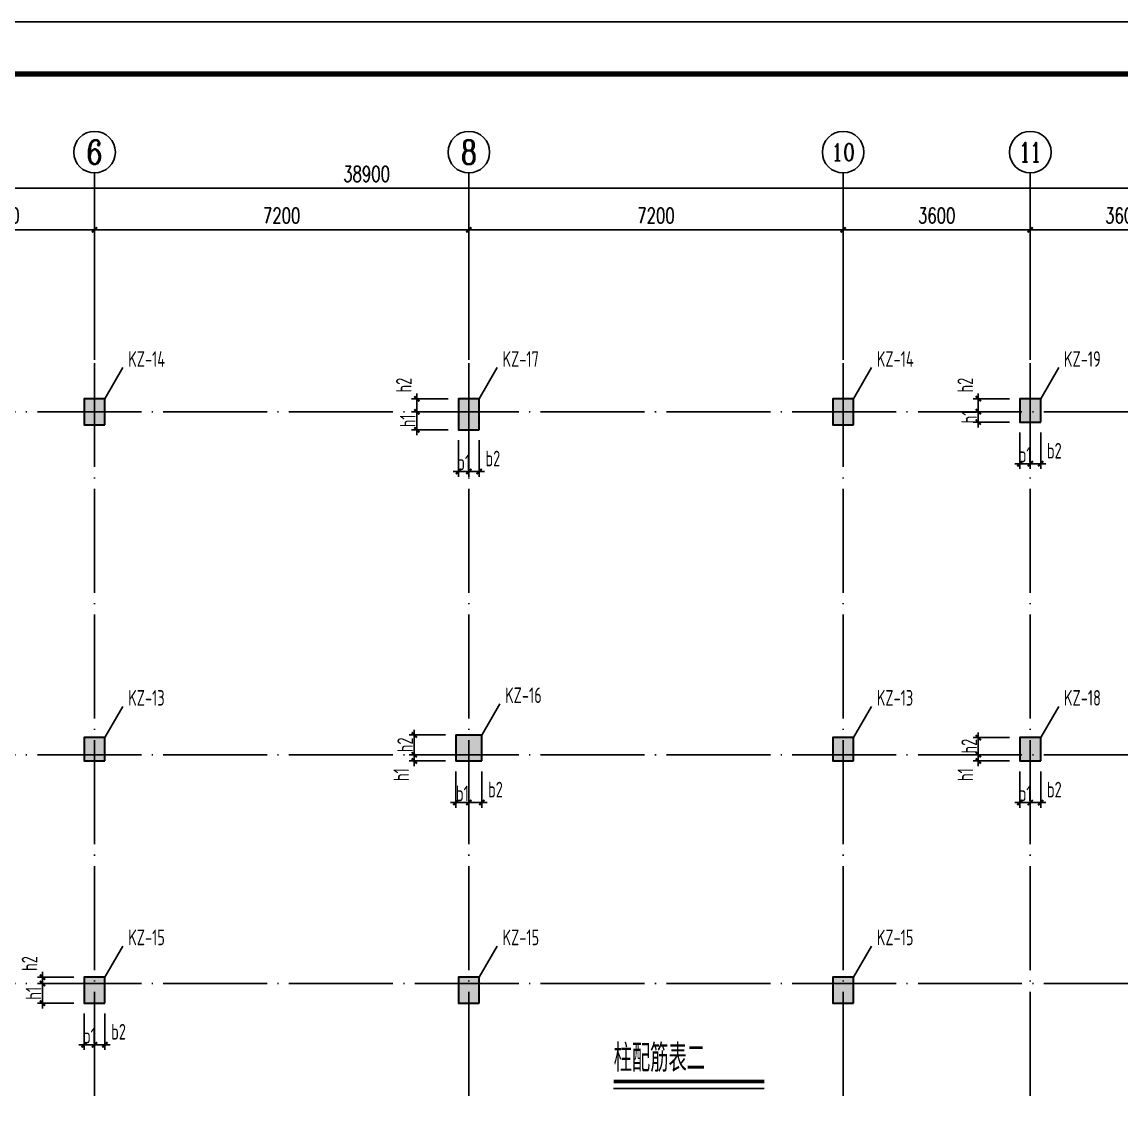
# Model space of a CAD drawing. Extents: x 1051052 to 1482120, y -981644 to -673261.
# Drawn here: x 1184511 to 1205652, y -849011 to -828229 of the extents above; entities that cross this region are included whole.
import ezdxf
from ezdxf.enums import TextEntityAlignment as Align

# ---------------------------------------------------------------- set-up
doc = ezdxf.new("R2010")
doc.units = 0
doc.header["$LTSCALE"] = 1000
doc.header["$MEASUREMENT"] = 0
doc.linetypes.add('DOTE', pattern=[2.42, 2, -0.2, 0.02, -0.2])
for name, color, linetype in [('AXIS', 3, 'Continuous'), ('AXIS_TEXT', 7, 'Continuous'), ('DIM_SYMB', 3, 'Continuous'), ('DOTE', 1, 'DOTE'), ('PUB_TEXT', 7, 'Continuous'), ('TK', 142, 'Continuous'), ('填充', 8, 'Continuous')]:
    doc.layers.add(name, color=color, linetype=linetype)
for name, color, linetype, lineweight in [('COLU', 2, 'Continuous', 30), ('COLU-DIM', 3, 'Continuous', 25), ('COLU-TEXT', 2, 'Continuous', 25)]:
    doc.layers.add(name, color=color, linetype=linetype, lineweight=lineweight)
doc.layers.add('COLU-HATCH', color=7, linetype='Continuous', lineweight=25, true_color=0x5b5b5b)
doc.styles.add('_TCH_AXIS', font='COMPLEX', dxfattribs={"bigfont": 'GBCBIG'})
doc.styles.add('_TCH_DIM_T3', font='SIMPLEX', dxfattribs={"width": 0.705882, "bigfont": 'GBCBIG'})
doc.styles.add('COMPLEX', font='COMPLEX')
doc.styles.add('FromPkpm', font='Pkpmeng', dxfattribs={"width": 0.7, "bigfont": 'hztxt'})
doc.styles.get("Standard").update_dxf_attribs({"font": 'tssdeng.shx', "width": 0.7, "bigfont": '0hztxt.shx'})
doc.dimstyles.new('_TCH_ARCH&&100', dxfattribs={"dimtxt": 297.5, "dimasz": 100, "dimexe": 250, "dimexo": 300, "dimgap": 126.25, "dimtad": 1, "dimdec": 0, "dimzin": 0, "dimdsep": 46, "dimtxsty": '_TCH_DIM_T3', "dimblk": 'ARCHTICK', "dimcen": 0.09, "dimclrt": 7, "dimazin": 2, "dimtfac": 1, "dimtdec": 0, "dimtix": 1, "dimtmove": 2, "dimatfit": 3, "dimfxl": 0, "dimtolj": 1, "dimtzin": 0, "dimarcsym": 0})
doc.dimstyles.new('Pkpm_1', dxfattribs={"dimtxt": 250, "dimasz": 100, "dimexe": 250, "dimexo": 0.0625, "dimgap": 25, "dimtad": 1, "dimdec": 0, "dimrnd": 0.5, "dimzin": 0, "dimdsep": 46, "dimtxsty": 'FromPkpm', "dimblk1": 'ARCHTICK', "dimblk2": 'ARCHTICK', "dimsah": 1, "dimcen": 0.09, "dimadec": 0, "dimazin": 0, "dimtfac": 1, "dimtdec": 0, "dimtix": 1, "dimtmove": 2, "dimatfit": 1, "dimfxl": 0, "dimtolj": 1, "dimtzin": 0, "dimarcsym": 0})

# ---------------------------------------------------------------- blocks, each defined once
blk = doc.blocks.new('_ArchTick')
at = {"color": 0, "linetype": 'ByBlock', "const_width": 0.4}
blk.add_lwpolyline([(-0.5, -0.5), (0.5, 0.5)], dxfattribs=at)
blk = doc.blocks.new('*D15')
at = {"layer": 'COLU-DIM', "color": 0, "lineweight": -2, "transparency": 16777216}
for p, q in [((1184907, -847209), (1184907, -846629)), ((1185507, -846729), (1184807, -846729)), ((1185507, -847109), (1184807, -847109))]:
    blk.add_line(p, q, dxfattribs=at)
at = {"layer": 'Defpoints', "color": 0, "transparency": 16777216}
for p in [(1184907, -846729), (1185707, -846729), (1185707, -847109)]:
    blk.add_point(p, dxfattribs=at)
at = {"layer": 'COLU-DIM', "color": 0, "lineweight": -2, "transparency": 16777216, "xscale": 100, "yscale": 100, "zscale": 100}
for p, rotation in [((1184907, -846729), 90), ((1184907, -847109), 270)]:
    blk.add_blockref('_ArchTick', p, dxfattribs=dict(at, rotation=rotation))
at = {"layer": 'COLU-DIM', "color": 0, "transparency": 16777216, "insert": (1184732, -846919), "char_height": 300, "attachment_point": 5, "rotation": 90, "style": 'FromPkpm'}
blk.add_mtext('\\A1;h1', dxfattribs=at)
blk = doc.blocks.new('*D16')
at = {"layer": 'COLU-DIM', "color": 0, "lineweight": -2, "transparency": 16777216}
for p, q in [((1185507, -846609), (1184807, -846609)), ((1184907, -846609), (1184907, -846509)), ((1184907, -846729), (1184907, -846609)), ((1185507, -846729), (1184807, -846729)), ((1184907, -846729), (1184907, -846829))]:
    blk.add_line(p, q, dxfattribs=at)
at = {"layer": 'Defpoints', "color": 0, "transparency": 16777216}
for p in [(1184907, -846609), (1185707, -846609), (1185707, -846729)]:
    blk.add_point(p, dxfattribs=at)
at = {"layer": 'COLU-DIM', "color": 0, "lineweight": -2, "transparency": 16777216, "xscale": 100, "yscale": 100, "zscale": 100}
for p, rotation in [((1184907, -846609), 270), ((1184907, -846729), 90)]:
    blk.add_blockref('_ArchTick', p, dxfattribs=dict(at, rotation=rotation))
at = {"layer": 'COLU-DIM', "color": 0, "transparency": 16777216, "insert": (1184657, -846347), "char_height": 300, "attachment_point": 5, "rotation": 90, "style": 'FromPkpm'}
blk.add_mtext('\\A1;h2', dxfattribs=at)
blk = doc.blocks.new('*D17')
at = {"layer": 'COLU-DIM', "color": 0, "lineweight": -2, "transparency": 16777216}
for p, q in [((1185707, -847309), (1185707, -848009)), ((1185907, -847309), (1185907, -848009)), ((1185707, -847909), (1185607, -847909)), ((1185707, -847909), (1185907, -847909)), ((1185907, -847909), (1186007, -847909))]:
    blk.add_line(p, q, dxfattribs=at)
at = {"layer": 'Defpoints', "color": 0, "transparency": 16777216}
for p in [(1185707, -847109), (1185907, -847109), (1185907, -847909)]:
    blk.add_point(p, dxfattribs=at)
at = {"layer": 'COLU-DIM', "color": 0, "lineweight": -2, "transparency": 16777216, "xscale": 100, "yscale": 100, "zscale": 100}
blk.add_blockref('_ArchTick', (1185707, -847909), dxfattribs=at)
at = {"layer": 'COLU-DIM', "color": 0, "lineweight": -2, "transparency": 16777216, "xscale": 100, "yscale": 100, "zscale": 100, "rotation": 180}
blk.add_blockref('_ArchTick', (1185907, -847909), dxfattribs=at)
at = {"layer": 'COLU-DIM', "color": 0, "transparency": 16777216, "insert": (1185807, -847734), "char_height": 300, "attachment_point": 5, "style": 'FromPkpm'}
blk.add_mtext('\\A1;b1', dxfattribs=at)
blk = doc.blocks.new('*D18')
at = {"layer": 'COLU-DIM', "color": 0, "lineweight": -2, "transparency": 16777216}
for p, q in [((1185907, -847309), (1185907, -848009)), ((1186107, -847309), (1186107, -848009)), ((1185907, -847909), (1185807, -847909)), ((1185907, -847909), (1186107, -847909)), ((1186107, -847909), (1186207, -847909))]:
    blk.add_line(p, q, dxfattribs=at)
at = {"layer": 'Defpoints', "color": 0, "transparency": 16777216}
for p in [(1185907, -847109), (1186107, -847109), (1186107, -847909)]:
    blk.add_point(p, dxfattribs=at)
at = {"layer": 'COLU-DIM', "color": 0, "lineweight": -2, "transparency": 16777216, "xscale": 100, "yscale": 100, "zscale": 100}
blk.add_blockref('_ArchTick', (1185907, -847909), dxfattribs=at)
at = {"layer": 'COLU-DIM', "color": 0, "lineweight": -2, "transparency": 16777216, "xscale": 100, "yscale": 100, "zscale": 100, "rotation": 180}
blk.add_blockref('_ArchTick', (1186107, -847909), dxfattribs=at)
at = {"layer": 'COLU-DIM', "color": 0, "transparency": 16777216, "insert": (1186369, -847659), "char_height": 300, "attachment_point": 5, "style": 'FromPkpm'}
blk.add_mtext('\\A1;b2', dxfattribs=at)
blk = doc.blocks.new('*D19')
at = {"layer": 'COLU-DIM', "color": 0, "lineweight": -2, "transparency": 16777216}
for p, q in [((1192057, -842329), (1192057, -842229)), ((1192657, -842329), (1191957, -842329)), ((1192657, -842449), (1191957, -842449)), ((1192057, -842449), (1192057, -842329)), ((1192057, -842449), (1192057, -842549))]:
    blk.add_line(p, q, dxfattribs=at)
at = {"layer": 'Defpoints', "color": 0, "transparency": 16777216}
for p in [(1192057, -842329), (1192857, -842329), (1192857, -842449)]:
    blk.add_point(p, dxfattribs=at)
at = {"layer": 'COLU-DIM', "color": 0, "lineweight": -2, "transparency": 16777216, "xscale": 100, "yscale": 100, "zscale": 100}
for p, rotation in [((1192057, -842329), 270), ((1192057, -842449), 90)]:
    blk.add_blockref('_ArchTick', p, dxfattribs=dict(at, rotation=rotation))
at = {"layer": 'COLU-DIM', "color": 0, "transparency": 16777216, "insert": (1191807, -842711), "char_height": 300, "attachment_point": 5, "rotation": 90, "style": 'FromPkpm'}
blk.add_mtext('\\A1;h1', dxfattribs=at)
blk = doc.blocks.new('*D20')
at = {"layer": 'COLU-DIM', "color": 0, "lineweight": -2, "transparency": 16777216}
for p, q in [((1192657, -841949), (1191957, -841949)), ((1192057, -842429), (1192057, -841849)), ((1192657, -842329), (1191957, -842329))]:
    blk.add_line(p, q, dxfattribs=at)
at = {"layer": 'Defpoints', "color": 0, "transparency": 16777216}
for p in [(1192057, -841949), (1192857, -841949), (1192857, -842329)]:
    blk.add_point(p, dxfattribs=at)
at = {"layer": 'COLU-DIM', "color": 0, "lineweight": -2, "transparency": 16777216, "xscale": 100, "yscale": 100, "zscale": 100}
for p, rotation in [((1192057, -841949), 90), ((1192057, -842329), 270)]:
    blk.add_blockref('_ArchTick', p, dxfattribs=dict(at, rotation=rotation))
at = {"layer": 'COLU-DIM', "color": 0, "transparency": 16777216, "insert": (1191882, -842139), "char_height": 300, "attachment_point": 5, "rotation": 90, "style": 'FromPkpm'}
blk.add_mtext('\\A1;h2', dxfattribs=at)
blk = doc.blocks.new('*D21')
at = {"layer": 'COLU-DIM', "color": 0, "lineweight": -2, "transparency": 16777216}
for p, q in [((1192857, -842649), (1192857, -843349)), ((1193107, -842649), (1193107, -843349)), ((1192857, -843249), (1192757, -843249)), ((1192857, -843249), (1193107, -843249)), ((1193107, -843249), (1193207, -843249))]:
    blk.add_line(p, q, dxfattribs=at)
at = {"layer": 'Defpoints', "color": 0, "transparency": 16777216}
for p in [(1192857, -842449), (1193107, -842449), (1193107, -843249)]:
    blk.add_point(p, dxfattribs=at)
at = {"layer": 'COLU-DIM', "color": 0, "lineweight": -2, "transparency": 16777216, "xscale": 100, "yscale": 100, "zscale": 100}
blk.add_blockref('_ArchTick', (1192857, -843249), dxfattribs=at)
at = {"layer": 'COLU-DIM', "color": 0, "lineweight": -2, "transparency": 16777216, "xscale": 100, "yscale": 100, "zscale": 100, "rotation": 180}
blk.add_blockref('_ArchTick', (1193107, -843249), dxfattribs=at)
at = {"layer": 'COLU-DIM', "color": 0, "transparency": 16777216, "insert": (1192982, -843074), "char_height": 300, "attachment_point": 5, "style": 'FromPkpm'}
blk.add_mtext('\\A1;b1', dxfattribs=at)
blk = doc.blocks.new('*D22')
at = {"layer": 'COLU-DIM', "color": 0, "lineweight": -2, "transparency": 16777216}
for p, q in [((1193107, -842649), (1193107, -843349)), ((1193357, -842649), (1193357, -843349)), ((1193107, -843249), (1193007, -843249)), ((1193107, -843249), (1193357, -843249)), ((1193357, -843249), (1193457, -843249))]:
    blk.add_line(p, q, dxfattribs=at)
at = {"layer": 'Defpoints', "color": 0, "transparency": 16777216}
for p in [(1193107, -842449), (1193357, -842449), (1193357, -843249)]:
    blk.add_point(p, dxfattribs=at)
at = {"layer": 'COLU-DIM', "color": 0, "lineweight": -2, "transparency": 16777216, "xscale": 100, "yscale": 100, "zscale": 100}
blk.add_blockref('_ArchTick', (1193107, -843249), dxfattribs=at)
at = {"layer": 'COLU-DIM', "color": 0, "lineweight": -2, "transparency": 16777216, "xscale": 100, "yscale": 100, "zscale": 100, "rotation": 180}
blk.add_blockref('_ArchTick', (1193357, -843249), dxfattribs=at)
at = {"layer": 'COLU-DIM', "color": 0, "transparency": 16777216, "insert": (1193619, -842999), "char_height": 300, "attachment_point": 5, "style": 'FromPkpm'}
blk.add_mtext('\\A1;b2', dxfattribs=at)
blk = doc.blocks.new('*D23')
at = {"layer": 'COLU-DIM', "color": 0, "lineweight": -2, "transparency": 16777216}
for p, q in [((1192107, -836179), (1192107, -835629)), ((1192707, -835729), (1192007, -835729)), ((1192707, -836079), (1192007, -836079))]:
    blk.add_line(p, q, dxfattribs=at)
at = {"layer": 'Defpoints', "color": 0, "transparency": 16777216}
for p in [(1192107, -835729), (1192907, -835729), (1192907, -836079)]:
    blk.add_point(p, dxfattribs=at)
at = {"layer": 'COLU-DIM', "color": 0, "lineweight": -2, "transparency": 16777216, "xscale": 100, "yscale": 100, "zscale": 100}
for p, rotation in [((1192107, -835729), 90), ((1192107, -836079), 270)]:
    blk.add_blockref('_ArchTick', p, dxfattribs=dict(at, rotation=rotation))
at = {"layer": 'COLU-DIM', "color": 0, "transparency": 16777216, "insert": (1191932, -835904), "char_height": 300, "attachment_point": 5, "rotation": 90, "style": 'FromPkpm'}
blk.add_mtext('\\A1;h1', dxfattribs=at)
blk = doc.blocks.new('*D24')
at = {"layer": 'COLU-DIM', "color": 0, "lineweight": -2, "transparency": 16777216}
for p, q in [((1192707, -835479), (1192007, -835479)), ((1192107, -835479), (1192107, -835379)), ((1192107, -835729), (1192107, -835479)), ((1192707, -835729), (1192007, -835729)), ((1192107, -835729), (1192107, -835829))]:
    blk.add_line(p, q, dxfattribs=at)
at = {"layer": 'Defpoints', "color": 0, "transparency": 16777216}
for p in [(1192107, -835479), (1192907, -835479), (1192907, -835729)]:
    blk.add_point(p, dxfattribs=at)
at = {"layer": 'COLU-DIM', "color": 0, "lineweight": -2, "transparency": 16777216, "xscale": 100, "yscale": 100, "zscale": 100}
for p, rotation in [((1192107, -835479), 270), ((1192107, -835729), 90)]:
    blk.add_blockref('_ArchTick', p, dxfattribs=dict(at, rotation=rotation))
at = {"layer": 'COLU-DIM', "color": 0, "transparency": 16777216, "insert": (1191857, -835217), "char_height": 300, "attachment_point": 5, "rotation": 90, "style": 'FromPkpm'}
blk.add_mtext('\\A1;h2', dxfattribs=at)
blk = doc.blocks.new('*D25')
at = {"layer": 'COLU-DIM', "color": 0, "lineweight": -2, "transparency": 16777216}
for p, q in [((1192907, -836279), (1192907, -836979)), ((1193107, -836279), (1193107, -836979)), ((1192907, -836879), (1192807, -836879)), ((1192907, -836879), (1193107, -836879)), ((1193107, -836879), (1193207, -836879))]:
    blk.add_line(p, q, dxfattribs=at)
at = {"layer": 'Defpoints', "color": 0, "transparency": 16777216}
for p in [(1192907, -836079), (1193107, -836079), (1193107, -836879)]:
    blk.add_point(p, dxfattribs=at)
at = {"layer": 'COLU-DIM', "color": 0, "lineweight": -2, "transparency": 16777216, "xscale": 100, "yscale": 100, "zscale": 100}
blk.add_blockref('_ArchTick', (1192907, -836879), dxfattribs=at)
at = {"layer": 'COLU-DIM', "color": 0, "lineweight": -2, "transparency": 16777216, "xscale": 100, "yscale": 100, "zscale": 100, "rotation": 180}
blk.add_blockref('_ArchTick', (1193107, -836879), dxfattribs=at)
at = {"layer": 'COLU-DIM', "color": 0, "transparency": 16777216, "insert": (1193007, -836704), "char_height": 300, "attachment_point": 5, "style": 'FromPkpm'}
blk.add_mtext('\\A1;b1', dxfattribs=at)
blk = doc.blocks.new('*D26')
at = {"layer": 'COLU-DIM', "color": 0, "lineweight": -2, "transparency": 16777216}
for p, q in [((1193107, -836279), (1193107, -836979)), ((1193307, -836279), (1193307, -836979)), ((1193107, -836879), (1193007, -836879)), ((1193107, -836879), (1193307, -836879)), ((1193307, -836879), (1193407, -836879))]:
    blk.add_line(p, q, dxfattribs=at)
at = {"layer": 'Defpoints', "color": 0, "transparency": 16777216}
for p in [(1193107, -836079), (1193307, -836079), (1193307, -836879)]:
    blk.add_point(p, dxfattribs=at)
at = {"layer": 'COLU-DIM', "color": 0, "lineweight": -2, "transparency": 16777216, "xscale": 100, "yscale": 100, "zscale": 100}
blk.add_blockref('_ArchTick', (1193107, -836879), dxfattribs=at)
at = {"layer": 'COLU-DIM', "color": 0, "lineweight": -2, "transparency": 16777216, "xscale": 100, "yscale": 100, "zscale": 100, "rotation": 180}
blk.add_blockref('_ArchTick', (1193307, -836879), dxfattribs=at)
at = {"layer": 'COLU-DIM', "color": 0, "transparency": 16777216, "insert": (1193569, -836629), "char_height": 300, "attachment_point": 5, "style": 'FromPkpm'}
blk.add_mtext('\\A1;b2', dxfattribs=at)
blk = doc.blocks.new('*D27')
at = {"layer": 'COLU-DIM', "color": 0, "lineweight": -2, "transparency": 16777216}
for p, q in [((1202907, -842329), (1202907, -842229)), ((1203507, -842329), (1202807, -842329)), ((1203507, -842449), (1202807, -842449)), ((1202907, -842449), (1202907, -842329)), ((1202907, -842449), (1202907, -842549))]:
    blk.add_line(p, q, dxfattribs=at)
at = {"layer": 'Defpoints', "color": 0, "transparency": 16777216}
for p in [(1202907, -842329), (1203707, -842329), (1203707, -842449)]:
    blk.add_point(p, dxfattribs=at)
at = {"layer": 'COLU-DIM', "color": 0, "lineweight": -2, "transparency": 16777216, "xscale": 100, "yscale": 100, "zscale": 100}
for p, rotation in [((1202907, -842329), 270), ((1202907, -842449), 90)]:
    blk.add_blockref('_ArchTick', p, dxfattribs=dict(at, rotation=rotation))
at = {"layer": 'COLU-DIM', "color": 0, "transparency": 16777216, "insert": (1202657, -842711), "char_height": 300, "attachment_point": 5, "rotation": 90, "style": 'FromPkpm'}
blk.add_mtext('\\A1;h1', dxfattribs=at)
blk = doc.blocks.new('*D28')
at = {"layer": 'COLU-DIM', "color": 0, "lineweight": -2, "transparency": 16777216}
for p, q in [((1203507, -841999), (1202807, -841999)), ((1202907, -842429), (1202907, -841899)), ((1203507, -842329), (1202807, -842329))]:
    blk.add_line(p, q, dxfattribs=at)
at = {"layer": 'Defpoints', "color": 0, "transparency": 16777216}
for p in [(1202907, -841999), (1203707, -841999), (1203707, -842329)]:
    blk.add_point(p, dxfattribs=at)
at = {"layer": 'COLU-DIM', "color": 0, "lineweight": -2, "transparency": 16777216, "xscale": 100, "yscale": 100, "zscale": 100}
for p, rotation in [((1202907, -841999), 90), ((1202907, -842329), 270)]:
    blk.add_blockref('_ArchTick', p, dxfattribs=dict(at, rotation=rotation))
at = {"layer": 'COLU-DIM', "color": 0, "transparency": 16777216, "insert": (1202732, -842164), "char_height": 300, "attachment_point": 5, "rotation": 90, "style": 'FromPkpm'}
blk.add_mtext('\\A1;h2', dxfattribs=at)
blk = doc.blocks.new('*D29')
at = {"layer": 'COLU-DIM', "color": 0, "lineweight": -2, "transparency": 16777216}
for p, q in [((1203707, -842649), (1203707, -843349)), ((1203907, -842649), (1203907, -843349)), ((1203707, -843249), (1203607, -843249)), ((1203707, -843249), (1203907, -843249)), ((1203907, -843249), (1204007, -843249))]:
    blk.add_line(p, q, dxfattribs=at)
at = {"layer": 'Defpoints', "color": 0, "transparency": 16777216}
for p in [(1203707, -842449), (1203907, -842449), (1203907, -843249)]:
    blk.add_point(p, dxfattribs=at)
at = {"layer": 'COLU-DIM', "color": 0, "lineweight": -2, "transparency": 16777216, "xscale": 100, "yscale": 100, "zscale": 100}
blk.add_blockref('_ArchTick', (1203707, -843249), dxfattribs=at)
at = {"layer": 'COLU-DIM', "color": 0, "lineweight": -2, "transparency": 16777216, "xscale": 100, "yscale": 100, "zscale": 100, "rotation": 180}
blk.add_blockref('_ArchTick', (1203907, -843249), dxfattribs=at)
at = {"layer": 'COLU-DIM', "color": 0, "transparency": 16777216, "insert": (1203807, -843074), "char_height": 300, "attachment_point": 5, "style": 'FromPkpm'}
blk.add_mtext('\\A1;b1', dxfattribs=at)
blk = doc.blocks.new('*D30')
at = {"layer": 'COLU-DIM', "color": 0, "lineweight": -2, "transparency": 16777216}
for p, q in [((1203907, -842649), (1203907, -843349)), ((1204107, -842649), (1204107, -843349)), ((1203907, -843249), (1203807, -843249)), ((1203907, -843249), (1204107, -843249)), ((1204107, -843249), (1204207, -843249))]:
    blk.add_line(p, q, dxfattribs=at)
at = {"layer": 'Defpoints', "color": 0, "transparency": 16777216}
for p in [(1203907, -842449), (1204107, -842449), (1204107, -843249)]:
    blk.add_point(p, dxfattribs=at)
at = {"layer": 'COLU-DIM', "color": 0, "lineweight": -2, "transparency": 16777216, "xscale": 100, "yscale": 100, "zscale": 100}
blk.add_blockref('_ArchTick', (1203907, -843249), dxfattribs=at)
at = {"layer": 'COLU-DIM', "color": 0, "lineweight": -2, "transparency": 16777216, "xscale": 100, "yscale": 100, "zscale": 100, "rotation": 180}
blk.add_blockref('_ArchTick', (1204107, -843249), dxfattribs=at)
at = {"layer": 'COLU-DIM', "color": 0, "transparency": 16777216, "insert": (1204369, -842999), "char_height": 300, "attachment_point": 5, "style": 'FromPkpm'}
blk.add_mtext('\\A1;b2', dxfattribs=at)
blk = doc.blocks.new('*D31')
at = {"layer": 'COLU-DIM', "color": 0, "lineweight": -2, "transparency": 16777216}
for p, q in [((1202907, -835729), (1202907, -835629)), ((1203507, -835729), (1202807, -835729)), ((1202907, -835929), (1202907, -835729)), ((1203507, -835929), (1202807, -835929)), ((1202907, -835929), (1202907, -836029))]:
    blk.add_line(p, q, dxfattribs=at)
at = {"layer": 'Defpoints', "color": 0, "transparency": 16777216}
for p in [(1202907, -835729), (1203707, -835729), (1203707, -835929)]:
    blk.add_point(p, dxfattribs=at)
at = {"layer": 'COLU-DIM', "color": 0, "lineweight": -2, "transparency": 16777216, "xscale": 100, "yscale": 100, "zscale": 100}
for p, rotation in [((1202907, -835729), 270), ((1202907, -835929), 90)]:
    blk.add_blockref('_ArchTick', p, dxfattribs=dict(at, rotation=rotation))
at = {"layer": 'COLU-DIM', "color": 0, "transparency": 16777216, "insert": (1202732, -835829), "char_height": 300, "attachment_point": 5, "rotation": 90, "style": 'FromPkpm'}
blk.add_mtext('\\A1;h1', dxfattribs=at)
blk = doc.blocks.new('*D32')
at = {"layer": 'COLU-DIM', "color": 0, "lineweight": -2, "transparency": 16777216}
for p, q in [((1203507, -835479), (1202807, -835479)), ((1202907, -835479), (1202907, -835379)), ((1202907, -835729), (1202907, -835479)), ((1203507, -835729), (1202807, -835729)), ((1202907, -835729), (1202907, -835829))]:
    blk.add_line(p, q, dxfattribs=at)
at = {"layer": 'Defpoints', "color": 0, "transparency": 16777216}
for p in [(1202907, -835479), (1203707, -835479), (1203707, -835729)]:
    blk.add_point(p, dxfattribs=at)
at = {"layer": 'COLU-DIM', "color": 0, "lineweight": -2, "transparency": 16777216, "xscale": 100, "yscale": 100, "zscale": 100}
for p, rotation in [((1202907, -835479), 270), ((1202907, -835729), 90)]:
    blk.add_blockref('_ArchTick', p, dxfattribs=dict(at, rotation=rotation))
at = {"layer": 'COLU-DIM', "color": 0, "transparency": 16777216, "insert": (1202657, -835217), "char_height": 300, "attachment_point": 5, "rotation": 90, "style": 'FromPkpm'}
blk.add_mtext('\\A1;h2', dxfattribs=at)
blk = doc.blocks.new('*D33')
at = {"layer": 'COLU-DIM', "color": 0, "lineweight": -2, "transparency": 16777216}
for p, q in [((1203707, -836129), (1203707, -836829)), ((1203907, -836129), (1203907, -836829)), ((1203707, -836729), (1203607, -836729)), ((1203707, -836729), (1203907, -836729)), ((1203907, -836729), (1204007, -836729))]:
    blk.add_line(p, q, dxfattribs=at)
at = {"layer": 'Defpoints', "color": 0, "transparency": 16777216}
for p in [(1203707, -835929), (1203907, -835929), (1203907, -836729)]:
    blk.add_point(p, dxfattribs=at)
at = {"layer": 'COLU-DIM', "color": 0, "lineweight": -2, "transparency": 16777216, "xscale": 100, "yscale": 100, "zscale": 100}
blk.add_blockref('_ArchTick', (1203707, -836729), dxfattribs=at)
at = {"layer": 'COLU-DIM', "color": 0, "lineweight": -2, "transparency": 16777216, "xscale": 100, "yscale": 100, "zscale": 100, "rotation": 180}
blk.add_blockref('_ArchTick', (1203907, -836729), dxfattribs=at)
at = {"layer": 'COLU-DIM', "color": 0, "transparency": 16777216, "insert": (1203807, -836554), "char_height": 300, "attachment_point": 5, "style": 'FromPkpm'}
blk.add_mtext('\\A1;b1', dxfattribs=at)
blk = doc.blocks.new('*D34')
at = {"layer": 'COLU-DIM', "color": 0, "lineweight": -2, "transparency": 16777216}
for p, q in [((1203907, -836129), (1203907, -836829)), ((1204107, -836129), (1204107, -836829)), ((1203907, -836729), (1203807, -836729)), ((1203907, -836729), (1204107, -836729)), ((1204107, -836729), (1204207, -836729))]:
    blk.add_line(p, q, dxfattribs=at)
at = {"layer": 'Defpoints', "color": 0, "transparency": 16777216}
for p in [(1203907, -835929), (1204107, -835929), (1204107, -836729)]:
    blk.add_point(p, dxfattribs=at)
at = {"layer": 'COLU-DIM', "color": 0, "lineweight": -2, "transparency": 16777216, "xscale": 100, "yscale": 100, "zscale": 100}
blk.add_blockref('_ArchTick', (1203907, -836729), dxfattribs=at)
at = {"layer": 'COLU-DIM', "color": 0, "lineweight": -2, "transparency": 16777216, "xscale": 100, "yscale": 100, "zscale": 100, "rotation": 180}
blk.add_blockref('_ArchTick', (1204107, -836729), dxfattribs=at)
at = {"layer": 'COLU-DIM', "color": 0, "transparency": 16777216, "insert": (1204369, -836479), "char_height": 300, "attachment_point": 5, "style": 'FromPkpm'}
blk.add_mtext('\\A1;b2', dxfattribs=at)
blk = doc.blocks.new('*D113')
at = {"layer": 'AXIS', "color": 0, "lineweight": -2, "transparency": 16777216}
for p, q in [((1182307, -833729), (1182307, -831979)), ((1185907, -833729), (1185907, -831979)), ((1182307, -832229), (1185907, -832229))]:
    blk.add_line(p, q, dxfattribs=at)
at = {"layer": 'Defpoints', "color": 0, "transparency": 16777216}
for p in [(1185907, -832229), (1182307, -834729), (1185907, -834729)]:
    blk.add_point(p, dxfattribs=at)
at = {"layer": 'AXIS', "color": 0, "lineweight": -2, "transparency": 16777216, "xscale": 100, "yscale": 100, "zscale": 100, "rotation": 180}
blk.add_blockref('_ArchTick', (1182307, -832229), dxfattribs=at)
at = {"layer": 'AXIS', "color": 0, "lineweight": -2, "transparency": 16777216, "xscale": 100, "yscale": 100, "zscale": 100}
blk.add_blockref('_ArchTick', (1185907, -832229), dxfattribs=at)
at = {"layer": 'AXIS', "color": 7, "transparency": 16777216, "insert": (1184107, -831954), "char_height": 297.5, "attachment_point": 5, "style": '_TCH_DIM_T3'}
blk.add_mtext('\\A1;3600', dxfattribs=at)
blk = doc.blocks.new('*D114')
at = {"layer": 'AXIS', "color": 0, "lineweight": -2, "transparency": 16777216}
for p, q in [((1185907, -833729), (1185907, -831979)), ((1193107, -833729), (1193107, -831979)), ((1185907, -832229), (1193107, -832229))]:
    blk.add_line(p, q, dxfattribs=at)
at = {"layer": 'Defpoints', "color": 0, "transparency": 16777216}
for p in [(1193107, -832229), (1185907, -834729), (1193107, -834729)]:
    blk.add_point(p, dxfattribs=at)
at = {"layer": 'AXIS', "color": 0, "lineweight": -2, "transparency": 16777216, "xscale": 100, "yscale": 100, "zscale": 100, "rotation": 180}
blk.add_blockref('_ArchTick', (1185907, -832229), dxfattribs=at)
at = {"layer": 'AXIS', "color": 0, "lineweight": -2, "transparency": 16777216, "xscale": 100, "yscale": 100, "zscale": 100}
blk.add_blockref('_ArchTick', (1193107, -832229), dxfattribs=at)
at = {"layer": 'AXIS', "color": 7, "transparency": 16777216, "insert": (1189507, -831954), "char_height": 297.5, "attachment_point": 5, "style": '_TCH_DIM_T3'}
blk.add_mtext('\\A1;7200', dxfattribs=at)
blk = doc.blocks.new('*D115')
at = {"layer": 'AXIS', "color": 0, "lineweight": -2, "transparency": 16777216}
for p, q in [((1193107, -833729), (1193107, -831979)), ((1200307, -833729), (1200307, -831979)), ((1193107, -832229), (1200307, -832229))]:
    blk.add_line(p, q, dxfattribs=at)
at = {"layer": 'Defpoints', "color": 0, "transparency": 16777216}
for p in [(1200307, -832229), (1193107, -834729), (1200307, -834729)]:
    blk.add_point(p, dxfattribs=at)
at = {"layer": 'AXIS', "color": 0, "lineweight": -2, "transparency": 16777216, "xscale": 100, "yscale": 100, "zscale": 100, "rotation": 180}
blk.add_blockref('_ArchTick', (1193107, -832229), dxfattribs=at)
at = {"layer": 'AXIS', "color": 0, "lineweight": -2, "transparency": 16777216, "xscale": 100, "yscale": 100, "zscale": 100}
blk.add_blockref('_ArchTick', (1200307, -832229), dxfattribs=at)
at = {"layer": 'AXIS', "color": 7, "transparency": 16777216, "insert": (1196707, -831954), "char_height": 297.5, "attachment_point": 5, "style": '_TCH_DIM_T3'}
blk.add_mtext('\\A1;7200', dxfattribs=at)
blk = doc.blocks.new('*D116')
at = {"layer": 'AXIS', "color": 0, "lineweight": -2, "transparency": 16777216}
for p, q in [((1200307, -833729), (1200307, -831979)), ((1203907, -833729), (1203907, -831979)), ((1200307, -832229), (1203907, -832229))]:
    blk.add_line(p, q, dxfattribs=at)
at = {"layer": 'Defpoints', "color": 0, "transparency": 16777216}
for p in [(1203907, -832229), (1200307, -834729), (1203907, -834729)]:
    blk.add_point(p, dxfattribs=at)
at = {"layer": 'AXIS', "color": 0, "lineweight": -2, "transparency": 16777216, "xscale": 100, "yscale": 100, "zscale": 100, "rotation": 180}
blk.add_blockref('_ArchTick', (1200307, -832229), dxfattribs=at)
at = {"layer": 'AXIS', "color": 0, "lineweight": -2, "transparency": 16777216, "xscale": 100, "yscale": 100, "zscale": 100}
blk.add_blockref('_ArchTick', (1203907, -832229), dxfattribs=at)
at = {"layer": 'AXIS', "color": 7, "transparency": 16777216, "insert": (1202107, -831954), "char_height": 297.5, "attachment_point": 5, "style": '_TCH_DIM_T3'}
blk.add_mtext('\\A1;3600', dxfattribs=at)
blk = doc.blocks.new('*D117')
at = {"layer": 'AXIS', "color": 0, "lineweight": -2, "transparency": 16777216}
for p, q in [((1203907, -833729), (1203907, -831979)), ((1207507, -833729), (1207507, -831979)), ((1203907, -832229), (1207507, -832229))]:
    blk.add_line(p, q, dxfattribs=at)
at = {"layer": 'Defpoints', "color": 0, "transparency": 16777216}
for p in [(1207507, -832229), (1203907, -834729), (1207507, -834729)]:
    blk.add_point(p, dxfattribs=at)
at = {"layer": 'AXIS', "color": 0, "lineweight": -2, "transparency": 16777216, "xscale": 100, "yscale": 100, "zscale": 100, "rotation": 180}
blk.add_blockref('_ArchTick', (1203907, -832229), dxfattribs=at)
at = {"layer": 'AXIS', "color": 0, "lineweight": -2, "transparency": 16777216, "xscale": 100, "yscale": 100, "zscale": 100}
blk.add_blockref('_ArchTick', (1207507, -832229), dxfattribs=at)
at = {"layer": 'AXIS', "color": 7, "transparency": 16777216, "insert": (1205707, -831954), "char_height": 297.5, "attachment_point": 5, "style": '_TCH_DIM_T3'}
blk.add_mtext('\\A1;3600', dxfattribs=at)
blk = doc.blocks.new('*D119')
at = {"layer": 'AXIS', "color": 0, "lineweight": -2, "transparency": 16777216}
for p, q in [((1173707, -832929), (1173707, -831179)), ((1212607, -832929), (1212607, -831179)), ((1173707, -831429), (1212607, -831429))]:
    blk.add_line(p, q, dxfattribs=at)
at = {"layer": 'Defpoints', "color": 0, "transparency": 16777216}
for p in [(1212607, -831429), (1173707, -834729), (1212607, -834729)]:
    blk.add_point(p, dxfattribs=at)
at = {"layer": 'AXIS', "color": 0, "lineweight": -2, "transparency": 16777216, "xscale": 100, "yscale": 100, "zscale": 100, "rotation": 180}
blk.add_blockref('_ArchTick', (1173707, -831429), dxfattribs=at)
at = {"layer": 'AXIS', "color": 0, "lineweight": -2, "transparency": 16777216, "xscale": 100, "yscale": 100, "zscale": 100}
blk.add_blockref('_ArchTick', (1212607, -831429), dxfattribs=at)
at = {"layer": 'AXIS', "color": 7, "transparency": 16777216, "insert": (1191140, -831154), "char_height": 297.5, "attachment_point": 5, "style": '_TCH_DIM_T3'}
blk.add_mtext('\\A1;38900', dxfattribs=at)
blk = doc.blocks.new('_AXISO')
blk.add_circle((0, 0), 0.5)
at = {"layer": 'AXIS_TEXT', "style": 'COMPLEX', "width": 1.041667}
blk.add_attdef('A', text='', height=0.56, dxfattribs=at).set_placement((-0.25, -0.28), (0.25, -0.28), align=Align.FIT)
blk = doc.blocks.new('A2K')
at = {"layer": 'TK'}
blk.add_lwpolyline([(0, 0), (59400, 0), (59400, 42000), (0, 42000)], close=True, dxfattribs=at)
at = {"layer": 'TK', "const_width": 100}
blk.add_lwpolyline([(2500, 1000), (58400, 1000), (58400, 41000), (2500, 41000)], close=True, dxfattribs=at)

msp = doc.modelspace()

# ---------------------------------------------------------------- hatches: boundary and pattern name
at = {"layer": 'COLU-HATCH', "transparency": 33554687}
for points in [[(1186107.439, -835979.077), (1186107.439, -835479.077), (1185707.439, -835479.077), (1185707.439, -835979.077)], [(1193307.439, -836079.077), (1193307.439, -835479.077), (1192907.439, -835479.077), (1192907.439, -836079.077)], [(1200507.439, -835979.077), (1200507.439, -835479.077), (1200107.439, -835479.077), (1200107.439, -835979.077)], [(1204107.439, -835929.077), (1204107.439, -835479.077), (1203707.439, -835479.077), (1203707.439, -835929.077)], [(1186107.439, -842449.077), (1186107.439, -841999.077), (1185707.439, -841999.077), (1185707.439, -842449.077)], [(1193357.439, -842449.077), (1193357.439, -841949.077), (1192857.439, -841949.077), (1192857.439, -842449.077)], [(1200507.439, -842449.077), (1200507.439, -841999.077), (1200107.439, -841999.077), (1200107.439, -842449.077)], [(1204107.439, -842449.077), (1204107.439, -841999.077), (1203707.439, -841999.077), (1203707.439, -842449.077)], [(1186107.439, -847109.077), (1186107.439, -846609.077), (1185707.439, -846609.077), (1185707.439, -847109.077)], [(1193307.439, -847109.077), (1193307.439, -846609.077), (1192907.439, -846609.077), (1192907.439, -847109.077)], [(1200507.439, -847109.077), (1200507.439, -846609.077), (1200107.439, -846609.077), (1200107.439, -847109.077)]]:
    msp.add_hatch(color=256, dxfattribs=at).paths.add_polyline_path(points, flags=0)

# ---------------------------------------------------------------- linework, layer by layer
at = {"layer": 'AXIS'}
for p, q in [((1185907.439, -834729.077), (1185907.439, -831133.863)), ((1193107.439, -834729.077), (1193107.439, -831133.863)), ((1200307.439, -834729.077), (1200307.439, -831133.863)), ((1203907.439, -834729.077), (1203907.439, -831133.863))]:
    msp.add_line(p, q, dxfattribs=at)
at = {"layer": 'COLU'}
for points in [[(1186107.439, -835979.077), (1186107.439, -835479.077), (1185707.439, -835479.077), (1185707.439, -835979.077)], [(1193307.439, -836079.077), (1193307.439, -835479.077), (1192907.439, -835479.077), (1192907.439, -836079.077)], [(1200507.439, -835979.077), (1200507.439, -835479.077), (1200107.439, -835479.077), (1200107.439, -835979.077)], [(1204107.439, -835929.077), (1204107.439, -835479.077), (1203707.439, -835479.077), (1203707.439, -835929.077)], [(1186107.439, -842449.077), (1186107.439, -841999.077), (1185707.439, -841999.077), (1185707.439, -842449.077)], [(1193357.439, -842449.077), (1193357.439, -841949.077), (1192857.439, -841949.077), (1192857.439, -842449.077)], [(1200507.439, -842449.077), (1200507.439, -841999.077), (1200107.439, -841999.077), (1200107.439, -842449.077)], [(1204107.439, -842449.077), (1204107.439, -841999.077), (1203707.439, -841999.077), (1203707.439, -842449.077)], [(1186107.439, -847109.077), (1186107.439, -846609.077), (1185707.439, -846609.077), (1185707.439, -847109.077)], [(1193307.439, -847109.077), (1193307.439, -846609.077), (1192907.439, -846609.077), (1192907.439, -847109.077)], [(1200507.439, -847109.077), (1200507.439, -846609.077), (1200107.439, -846609.077), (1200107.439, -847109.077)]]:
    msp.add_lwpolyline(points, close=True, dxfattribs=at)
at = {"layer": 'COLU-TEXT'}
for p, q in [((1186107.439, -835479.077), (1186453.849, -834879.077)), ((1193307.439, -835479.077), (1193653.849, -834879.077)), ((1200507.439, -835479.077), (1200853.849, -834879.077)), ((1204107.439, -835479.077), (1204453.849, -834879.077)), ((1186107.439, -841999.077), (1186453.849, -841399.077)), ((1193357.439, -841949.077), (1193703.849, -841349.077)), ((1200507.439, -841999.077), (1200853.849, -841399.077)), ((1204107.439, -841999.077), (1204453.849, -841399.077)), ((1186107.439, -846609.077), (1186453.849, -846009.077)), ((1193307.439, -846609.077), (1193653.849, -846009.077)), ((1200507.439, -846609.077), (1200853.849, -846009.077))]:
    msp.add_line(p, q, dxfattribs=at)
at = {"layer": 'DIM_SYMB', "const_width": 70}
msp.add_lwpolyline([(1195891.727, -848614.153), (1198788.42, -848614.153)], dxfattribs=at)
at = {"layer": 'DIM_SYMB'}
msp.add_lwpolyline([(1195891.727, -848754.153), (1198788.42, -848754.153)], dxfattribs=at)
at = {"layer": 'DOTE'}
for p, q in [((1185907.439, -848891.2), (1185907.439, -834729.077)), ((1193107.439, -848891.2), (1193107.439, -834729.077)), ((1200307.439, -848891.2), (1200307.439, -834729.077)), ((1203907.439, -848891.2), (1203907.439, -834729.077)), ((1172707.439, -835729.077), (1213607.439, -835729.077)), ((1172707.439, -842329.077), (1213607.439, -842329.077)), ((1172707.439, -846729.077), (1213607.439, -846729.077))]:
    msp.add_line(p, q, dxfattribs=at)

# ---------------------------------------------------------------- block references
at = {"layer": 'AXIS'}
ref = msp.add_blockref('_AXISO', (1185907.439, -830733.863), dxfattribs=dict(at, xscale=800, yscale=800, zscale=800))
ref.add_attrib('A', '6', dxfattribs={"layer": 'AXIS_TEXT', "height": 465.948, "style": '_TCH_AXIS'}).set_placement((1185752.123, -830966.837), (1186062.755, -830966.837), align=Align.FIT)
ref = msp.add_blockref('_AXISO', (1193107.439, -830733.863), dxfattribs=dict(at, xscale=800, yscale=800, zscale=800))
ref.add_attrib('A', '8', dxfattribs={"layer": 'AXIS_TEXT', "height": 465.948, "style": '_TCH_AXIS'}).set_placement((1192952.123, -830966.837), (1193262.755, -830966.837), align=Align.FIT)
ref = msp.add_blockref('_AXISO', (1200307.439, -830733.863), dxfattribs=dict(at, xscale=800, yscale=800, zscale=800))
ref.add_attrib('A', '10', dxfattribs={"layer": 'AXIS_TEXT', "height": 328.4455, "style": '_TCH_AXIS'}).set_placement((1200080.655, -830898.085), (1200534.222, -830898.085), align=Align.FIT)
ref = msp.add_blockref('_AXISO', (1203907.439, -830733.863), dxfattribs=dict(at, xscale=800, yscale=800, zscale=800))
ref.add_attrib('A', '11', dxfattribs={"layer": 'AXIS_TEXT', "height": 368.7626, "style": '_TCH_AXIS'}).set_placement((1203696.717, -830918.244), (1204118.16, -830918.244), align=Align.FIT)
at = {"layer": '填充'}
msp.add_blockref('A2K', (1166707.18, -870229.077), dxfattribs=at)

# ---------------------------------------------------------------- texts
at = {"layer": 'COLU-TEXT', "style": 'FromPkpm', "width": 0.7}
for s, p in [('KZ-14', (1186553.849, -834864.077)), ('KZ-17', (1193753.849, -834864.077)), ('KZ-14', (1200953.849, -834864.077)), ('KZ-19', (1204553.849, -834864.077)), ('KZ-13', (1186553.849, -841384.077)), ('KZ-16', (1193803.849, -841334.077)), ('KZ-13', (1200953.849, -841384.077)), ('KZ-18', (1204553.849, -841384.077)), ('KZ-15', (1186553.849, -845994.077)), ('KZ-15', (1193753.849, -845994.077)), ('KZ-15', (1200953.849, -845994.077))]:
    msp.add_text(s, height=300, dxfattribs=at).set_placement(p)
at = {"layer": 'PUB_TEXT', "color": 7, "width": 0.7}
msp.add_text('柱配筋表二', height=529.1339, dxfattribs=at).set_placement((1195891.727, -848430.058))

# ---------------------------------------------------------------- dimensions: what is measured, and where the dimension line sits
at = {"layer": 'AXIS'}
dim = msp.add_linear_dim(base=(1212607.439, -831429.077), p1=(1173707.439, -834729.077), p2=(1212607.439, -834729.077), angle=0, dimstyle='_TCH_ARCH&&100', dxfattribs=at)
dim.commit()
dim.dimension.update_dxf_attribs({"geometry": '*D119', "text_midpoint": (1191140.441, -831154.077), "dimtype": 129})
for p1, p2, picture, middle in [((1182307.439, -834729.077), (1185907.439, -834729.077), '*D113', (1184107.439, -831954.077)), ((1185907.439, -834729.077), (1193107.439, -834729.077), '*D114', (1189507.439, -831954.077)), ((1193107.439, -834729.077), (1200307.439, -834729.077), '*D115', (1196707.439, -831954.077)), ((1200307.439, -834729.077), (1203907.439, -834729.077), '*D116', (1202107.439, -831954.077)), ((1203907.439, -834729.077), (1207507.439, -834729.077), '*D117', (1205707.439, -831954.077))]:
    dim = msp.add_aligned_dim(p1=p1, p2=p2, distance=2500, dimstyle='_TCH_ARCH&&100', dxfattribs=at)
    dim.commit()
    dim.dimension.update_dxf_attribs({"geometry": picture, "text_midpoint": middle})
at = {"layer": 'COLU-DIM'}
for base, p1, p2, angle, text, picture, middle in [((1192107.439, -835479.077), (1192907.439, -835729.077), (1192907.439, -835479.077), 90, 'h2', '*D24', (1191857.439, -835217.077)), ((1202907.439, -835479.077), (1203707.439, -835729.077), (1203707.439, -835479.077), 90, 'h2', '*D32', (1202657.439, -835217.077)), ((1193307.439, -836879.077), (1193107.439, -836079.077), (1193307.439, -836079.077), 0, 'b2', '*D26', (1193569.439, -836629.077)), ((1204107.439, -836729.077), (1203907.439, -835929.077), (1204107.439, -835929.077), 0, 'b2', '*D34', (1204369.439, -836479.077)), ((1192057.439, -842329.077), (1192857.439, -842449.077), (1192857.439, -842329.077), 90, 'h1', '*D19', (1191807.439, -842711.077)), ((1202907.439, -842329.077), (1203707.439, -842449.077), (1203707.439, -842329.077), 90, 'h1', '*D27', (1202657.439, -842711.077)), ((1193357.439, -843249.077), (1193107.439, -842449.077), (1193357.439, -842449.077), 0, 'b2', '*D22', (1193619.439, -842999.077)), ((1204107.439, -843249.077), (1203907.439, -842449.077), (1204107.439, -842449.077), 0, 'b2', '*D30', (1204369.439, -842999.077)), ((1184907.439, -846609.077), (1185707.439, -846729.077), (1185707.439, -846609.077), 90, 'h2', '*D16', (1184657.439, -846347.077)), ((1186107.439, -847909.077), (1185907.439, -847109.077), (1186107.439, -847109.077), 0, 'b2', '*D18', (1186369.439, -847659.077))]:
    dim = msp.add_linear_dim(base=base, p1=p1, p2=p2, angle=angle, text=text, dimstyle='Pkpm_1', override={"dimscale": 1, "dimtxt": 300, "dimasz": 100, "dimexe": 100, "dimexo": 200, "dimtad": 1, "dimtih": 0, "dimtoh": 0, "dimdle": 100}, dxfattribs=at)
    dim.commit()
    dim.dimension.update_dxf_attribs({"geometry": picture, "text_midpoint": middle, "dimtype": 129})
for p1, p2, distance, text, picture, middle in [((1192907.439, -836079.077), (1192907.439, -835729.077), 800, 'h1', '*D23', (1191932.439, -835904.077)), ((1203707.439, -835929.077), (1203707.439, -835729.077), 800, 'h1', '*D31', (1202732.439, -835829.077)), ((1192907.439, -836079.077), (1193107.439, -836079.077), -800, 'b1', '*D25', (1193007.439, -836704.077)), ((1203707.439, -835929.077), (1203907.439, -835929.077), -800, 'b1', '*D33', (1203807.439, -836554.077)), ((1192857.439, -842329.077), (1192857.439, -841949.077), 800, 'h2', '*D20', (1191882.439, -842139.077)), ((1203707.439, -842329.077), (1203707.439, -841999.077), 800, 'h2', '*D28', (1202732.439, -842164.077)), ((1192857.439, -842449.077), (1193107.439, -842449.077), -800, 'b1', '*D21', (1192982.439, -843074.077)), ((1203707.439, -842449.077), (1203907.439, -842449.077), -800, 'b1', '*D29', (1203807.439, -843074.077)), ((1185707.439, -847109.077), (1185707.439, -846729.077), 800, 'h1', '*D15', (1184732.439, -846919.077)), ((1185707.439, -847109.077), (1185907.439, -847109.077), -800, 'b1', '*D17', (1185807.439, -847734.077))]:
    dim = msp.add_aligned_dim(p1=p1, p2=p2, distance=distance, text=text, dimstyle='Pkpm_1', override={"dimscale": 1, "dimtxt": 300, "dimasz": 100, "dimexe": 100, "dimexo": 200, "dimtad": 1, "dimjust": 0, "dimtih": 0, "dimtoh": 0, "dimdle": 100, "dimtix": 1, "dimtmove": 0, "dimatfit": 3}, dxfattribs=at)
    dim.commit()
    dim.dimension.update_dxf_attribs({"geometry": picture, "text_midpoint": middle})

doc.saveas('drawing.dxf')
